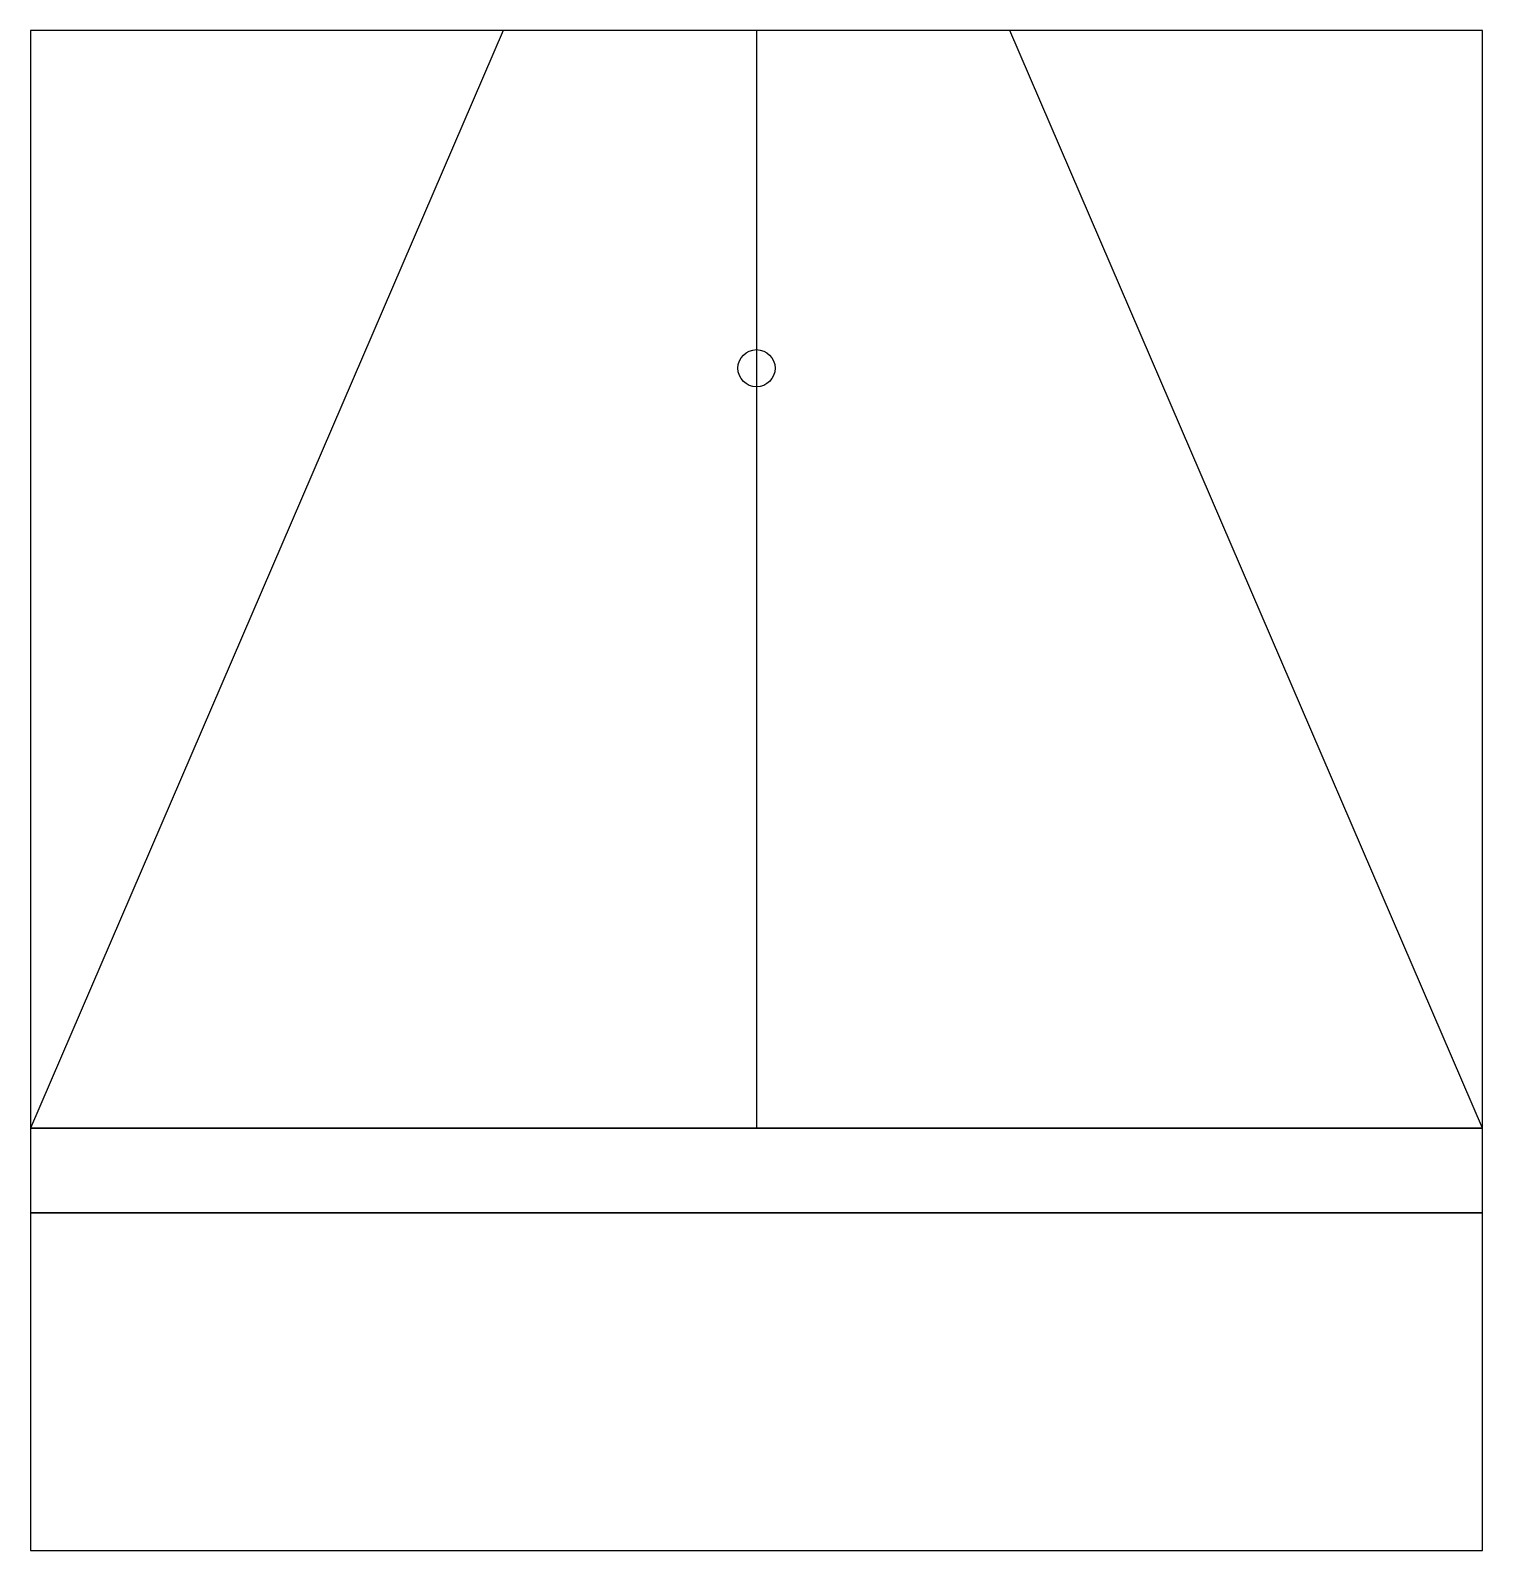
# Model space of a CAD drawing. Header units: millimetres. Extents: x -2 to 84, y -23 to 67.
import ezdxf

# ---------------------------------------------------------------- set-up
doc = ezdxf.new("R2010")
doc.units = ezdxf.units.MM
doc.layers.get('0').update_dxf_attribs({"linetype": 'CONTINUOUS'})

msp = doc.modelspace()

# ---------------------------------------------------------------- linework, layer by layer
for p, q in [((84, 67), (-2, 67)), ((-2, 67), (-2, 2)), ((41, 67), (41, 2)), ((84, 2), (84, 67))]:
    msp.add_line(p, q)
for points in [[(-2, 2), (84, 2), (56, 67), (26, 67)], [(-2, 2), (-2, -3), (84, -3), (84, 2)], [(84, -3), (-2, -3), (-2, -23), (84, -23)]]:
    msp.add_lwpolyline(points, close=True)
msp.add_circle((41, 47), 1.1)

doc.saveas('drawing.dxf')
